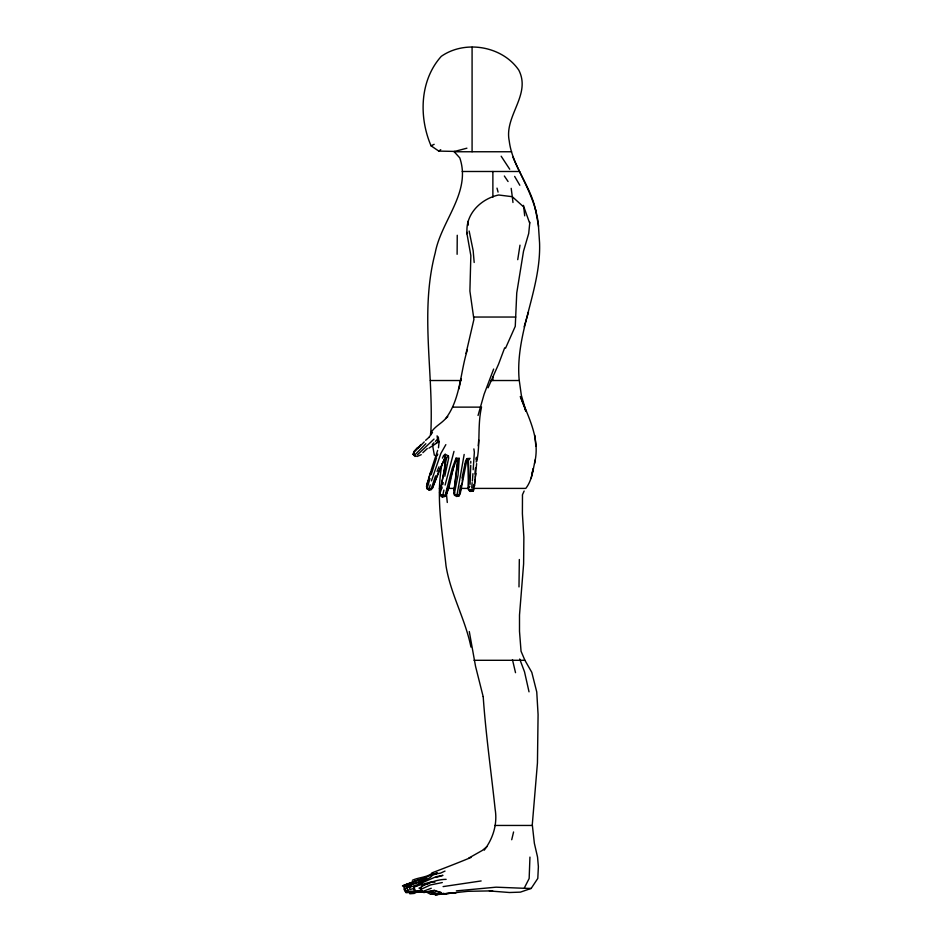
<?xml version="1.0" encoding="UTF-8"?>
<svg xmlns="http://www.w3.org/2000/svg" width="942" height="942" viewBox="0 0 942 942"><rect width="100%" height="100%" fill="white"/><g stroke="black" fill="none" stroke-linecap="round" stroke-linejoin="round"><path stroke-width="1.41" d="M470.776 463.134L470.776 461.333M522.48 495.292L522.398 513.696L523.87 537.14L523.611 563.952L519.501 615.067L519.501 631.281L521.044 651.24L524.906 660.295L531.794 672.329L536.752 691.97L538.082 714.566L537.446 762.973L532.289 824.615L534.361 843.29L537.541 857.067L538.377 866.664L537.8 878.427L531.17 888.424L520.408 892.133L509.481 892.51L489.369 890.944M457.117 254.293L457.247 235.264M472.307 490.853L473.296 490.652L472.943 489.71L471.553 489.734C472.119 493.337 468.386 490.523 468.292 488.674L468.986 475.851L468.386 460.473L470.129 458.354L466.949 458.601L465.666 460.709L461.969 478.171M529.946 857.09L529.157 878.509L524.152 888.294L496.116 887.176L456.352 890.873M518.995 586.925L519.325 559.501M474.568 485.33L473.296 490.652L471.412 491.288L469.387 490.511M470.753 465.348L470.082 484.329M430.706 434.804C434.121 374.198 419.437 312.591 435.228 252.821C441.221 220.616 471.506 192.203 459.778 157.867L454.185 151.756L511.588 151.756M444.447 471.495L444.907 457.423L443.588 455.622L445.166 454.291L448.427 455.928L448.663 458.083L444.789 476.24M475.416 467.95L474.909 474.085M473.626 484.765L472.943 489.71M474.532 484.153L475.027 479.231M473.178 469.752L474.356 452.219L473.873 448.91M476.628 463.629L474.438 485.919M474.945 488.403L525.801 488.403C532.206 480.173 532.96 469.481 535.292 459.672C539.377 437.088 528.332 416.764 520.349 396.535L525.871 410.995L521.35 395.299L519.278 380.521L490.711 380.521M441.763 483.199L446.59 457.694L448.427 455.928M472.354 481.032L472.966 473.673M471.718 488.05L472.142 482.693M437.006 872.669C426.184 877.508 415.21 880.805 404.377 885.515L404.036 888.212L404.989 890.543L404.813 888.224L407.109 888.365L407.321 885.751L424.889 880.77M456.964 495.398L454.527 495.221L453.773 492.784L457.577 460.367L459.272 458.354L458.036 475.204L454.586 492.536L454.527 495.221L456.646 496.481L459.013 495.904L460.226 493.702L466.514 461.757M476.758 461.439C480.42 443.812 477.476 425.466 481.35 408.004M478.242 445.849L478.724 439.961M459.272 458.354L456.034 458.165L456.493 460.414C450.712 471.53 451.348 485.519 445.201 496.375L442.41 497.129L443.918 490.04M454.126 490.582L457.906 460.944M475.863 473.508L475.298 477.288M421.863 890.39L414.48 891.038L413.585 886.787L415.363 885.916M511.188 188.329L512.295 196.701L523.976 207.216L529.628 223.066M464.171 454.456L456.776 496.399M442.092 463.488C435.51 497.364 442.481 532.03 446.025 565.907C450.57 594.096 465.372 619.177 470.941 647.06M476.051 459.154L476.346 457.282M517.735 259.674L519.996 245.167M460.426 485.954L459.013 495.904L458.307 495.186M462.922 477.123L463.287 475.145M462.145 481.174L462.51 479.172M448.698 486.696L446.52 494.15M534.561 463.535L535.303 459.684M440.832 487.673L441.303 485.307M445.696 464.524L439.584 492.619L440.067 495.41L442.41 497.129M461.78 483.069L459.837 493.796M532.006 474.285L533.101 468.798L531.135 478.501M476.546 458.483L476.216 462.075M458.942 388.881L461.062 378.59M438.466 447.768L439.09 441.951M464.971 465.713L465.383 463.735M466.69 233.746L466.985 232.227C465.725 213.445 481.433 198.668 498.659 194.994L512.295 196.701L512.966 202.483M448.993 484.588L449.428 482.61M465.996 353.533L473.92 319.373L469.905 291.09L470.847 255.647L466.737 232.415L467.538 233.357M478.053 415.469L484.106 394.239L493.655 369.052M455.068 151.427L438.795 151.097L431.059 145.822C418.731 117.149 419.708 80.317 441.28 56.343C465.054 39.682 502.31 46.005 518.795 70.12C531.429 94.859 504.005 115.996 509.245 140.97C512.224 165.839 530.264 185.291 535.48 209.524L538.412 225.362L539.566 242.883C541.191 289.618 515.027 332.938 519.16 379.673M511.718 839.734L513.578 831.974M442.705 484.753L443.223 482.598M430.27 484.824L428.904 490.158L431.106 489.71L432.543 488.121L438.442 472.154L445.554 457.141L445.166 454.291M467.397 349.823C460.143 372.502 460.603 399.067 445.684 418.531C440.891 424.135 433.308 427.091 430.329 434.191M449.946 480.514L450.512 478.289M451.112 476.11L454.15 464.865M431.259 469.834L437.641 450.406M428.657 478.877L431.389 470.246M427.998 480.75L427.009 484.989L427.491 488.933L426.514 486.731L426.856 484.494L430.529 472.248M445.095 485.059L453.985 451.383M431.236 474.591L436.523 457.871M442.139 487.061L440.291 492.301L440.067 495.41L441.021 495.174M469.87 486.225L468.292 488.674M524.152 326.815L528.474 312.132M504.677 347.81L498.577 364.118L488.062 387.81M429.964 478.548L427.02 488.874L429.128 489.852M424.253 441.88L414.303 451.983L413.385 454.656L416.058 455.94L414.998 456.458L413.102 454.232L414.009 451.43L417.589 447.426M435.534 475.875L430.941 489.581M431.448 480.891L440.856 453.467L445.849 444.636M437.159 455.846L437.759 454.103M444.942 457.518L432.26 488.227M438.984 466.843L437.064 471.447M442.446 458.13L443.588 455.622M505.571 348.151L515.262 326.321L516.746 292.95L523.517 251.208L528.697 233.498L529.84 222.253M522.398 494.868L524.141 491.029M435.981 456.67L436.747 455.021M445.001 496.022L452.136 468.527L456.034 458.165M455.151 461.486L457.577 460.367M414.751 455.045L425.843 443.717M465.784 462.345L468.386 460.473M484.235 850.19C493.09 838.404 497.612 824.038 495.139 809.213C491.159 771.698 485.789 734.348 483.199 696.668M472.978 491.159L473.873 489.687M432.496 432.496L429.305 436.876M420.897 444.53L418.071 447.886M434.015 439.078L417.53 454.703M409.699 892.451L405.978 892.698L404.153 889.554M432.284 444.53L433.897 442.799M435.392 441.351L437.512 439.337L437.112 435.793M429.246 437.1L425.607 440.326M445.684 418.542L447.803 416.647M436.323 442.799L438.795 441.233L438.301 436.923M415.669 891.285L408.286 891.226C401.798 881.571 429.634 882.795 432.531 874.659L436.099 874.023M486.896 846.67L482.316 850.426L468.763 858.08M422.852 452.678L427.327 448.522M438.795 151.097L440.75 149.672M406.932 887.27L409.652 887.293L421.91 883.196M469.422 490.947L471.106 490.97M415.187 886.763L417.318 885.61M421.262 454.692L417.023 456.493M412.372 880.287C418.931 877.167 426.797 877.697 432.837 872.763M417.954 891.473L414.197 893.44L409.794 893.781M413.102 454.232L413.985 453.773M408.581 886.846L411.065 885.61M431.059 145.822L434.156 144.314M432.072 872.834C445.083 867.829 458.377 862.731 471.035 857.444M445.001 871.091L440.42 873.163L435.31 873.964M406.697 884.244L402.434 885.939L416.14 880.582L422.087 879.545M445.001 458.212L446.555 458.354M428.928 448.168L439.313 441.409M418.142 884.55L436.04 876.731L442.964 875.33L435.958 877.449M423.193 879.322L426.726 877.885M431.259 888.259L423.276 891.285M433.379 874.824L437.335 873.34M453.773 492.784L454.586 492.536M466.914 148.188L454.032 151.591M414.362 888.459L409.817 889.483L409.652 887.293M443.929 893.44L441.08 894.088L444.294 893.593L440.008 893.463M438.996 893.11L441.197 892.616L435.863 890.849M418.978 888.153L421.486 887.599M429.576 883.361L424.088 884.644L422.11 885.986L420.32 888.353L420.78 890.19M481.138 880.947L443.093 886.599M421.686 891.897L416.576 892.121M437.653 894.476L430.8 894.241M446.002 893.664L435.157 894.841L437.771 894.453M407.321 885.751L404.377 885.515L405.248 886.151M442.304 882.548L430.447 884.95L421.227 889.224L420.32 888.353L421.863 886.351C429.422 882.583 437.641 879.381 446.143 879.345M458.624 494.833L455.045 494.515M434.662 890.178L423.865 892.58L421.51 891.097M430.329 894.146L425.654 891.662L413.844 891.956M440.255 894.299L467.915 891.309L492.654 890.861M421.121 891.591L409.699 892.533M462.251 171.491L519.619 171.491M473.673 317.042L515.745 317.042M430.341 380.521L461.333 380.521M452.925 407.132L481.621 407.132M439.372 488.403L441.645 488.403M447.32 488.403L454.362 488.403M460.826 488.403L467.986 488.403M444.695 495.374L440.597 494.609M474.026 660.295L524.918 660.295M494.821 825.451L532.36 825.451M430.73 488.839L427.327 488.262M524.152 888.294L531.17 888.424M423.876 892.368L434.168 890.92L441.197 892.616M435.498 893.322L432.566 893.24L428.669 891.473M423.665 891.627L427.409 891.838M428.41 891.627L439.443 894.264M470.034 489.569L471.553 489.734M410.3 892.639L407.109 892.098L404.989 890.449M434.898 882.277L432.296 881.641L413.585 886.787L413.762 889.307M414.48 891.038L415.964 891.532M405.272 890.19L407.168 890.979M431.495 891.803L434.827 893.346M467.915 461.274L468.421 489.287M504.347 176.013L508.068 181.523M509.716 169.219L501.168 156.219M404.648 889.366L406.391 892.239M514.65 176.413L519.819 185.268M422.228 892.192L421.851 890.72M525.236 409.57L525.871 410.995M512.978 157.208C522.469 179.91 536.622 201.164 538.506 226.374M519.701 659.011L524.529 671.858L529.027 691.84M437.512 439.337L438.077 441.374M414.739 888.907L415.198 890.626M497.011 188.117L498.059 192.097M523.517 205.368L524.706 215.824M512.46 659.659L515.521 672.682M535.468 209.536L535.657 210.325M483.152 696.562L475.545 666.335L469.293 631.564M407.945 889.578L408.286 891.226M469.14 231.049L473.155 250.607L474.179 262.477M432.661 445.743L434.368 455.316M466.949 458.601L467.267 460.697M534.762 435.239L535.88 446.225M446.32 492.631L447.285 502.486M404.401 885.398L404.565 888.047M468.221 221.193L468.327 225.079M445.554 457.141L445.566 457.953M492.878 171.491L492.878 197.208M492.878 376.553L492.878 380.521M472.083 47.241L472.083 151.756M455.822 892.828L444.494 893.734L455.822 892.828"/></g></svg>
